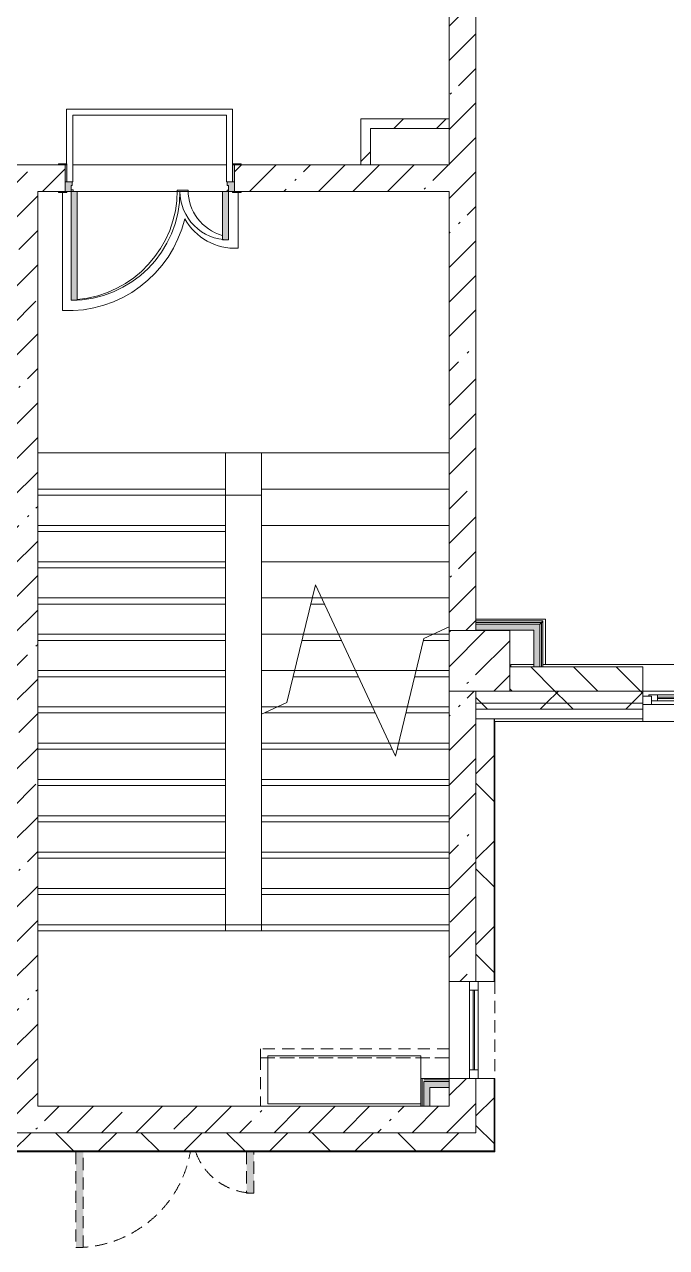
# Model space of a CAD drawing. Header units: millimetres. Extents: x -2911 to 191903, y -8553 to 29000.
# Drawn here: x 131890 to 137195, y -1048 to 9060 of the extents above; entities that cross this region are included whole.
import ezdxf

# ---------------------------------------------------------------- set-up
doc = ezdxf.new("R2010")
doc.units = ezdxf.units.MM
doc.linetypes.add('200_ШТРИХ__ш1_п0_6_', pattern=[160, 100, -60])
for name, color, linetype, lineweight in [('A-DETL-MBND', 7, '200_ШТРИХ__ш1_п0_6_', 9), ('A-GLAZ-1', 7, 'Continuous', 5), ('A-WALL', 7, 'Continuous', 9), ('A-WALL-4', 7, 'Continuous', 5), ('I-WALL-3', 7, 'Continuous', 5), ('S-COLS-2', 7, 'Continuous', 5), ('S-STRS-2', 7, 'Continuous', 5), ('S-STRS-MBND-1', 7, 'Continuous', 5)]:
    doc.layers.add(name, color=color, linetype=linetype, lineweight=lineweight)
for name, color, linetype, lineweight, true_color in [('A-DOOR-1', 7, 'Continuous', 5, 0xaaaaaa), ('A-DOOR-2', 7, 'Continuous', 5, 0xe2e2e2), ('A-DOOR-FRAM-1', 7, 'Continuous', 5, 0xe2e2e2), ('A-DOOR-FRAM-2', 7, 'Continuous', 5, 0xaaaaaa), ('A-FLOR-3', 7, 'Continuous', 5, 0xaaaaaa), ('I-WALL-1', 7, 'Continuous', 5, 0xe7e7e7), ('I-WALL-2', 7, 'Continuous', 9, 0xe7e7e7)]:
    doc.layers.add(name, color=color, linetype=linetype, lineweight=lineweight, true_color=true_color)
pattern_1 = [(45, (59919.87, 0), (-353.5534, 353.5534), []), (135, (59919.87, 0), (-353.5534, -353.5534), [])]
pattern_2 = [(45, (59919.87, 0), (-285.1231, 285.1231), []), (45, (60205, 0), (-285.1231, 285.1231), [504.031, -100.806, 16.764, -84.042])]
pattern_3 = [(45, (59919.87, 0), (-176.7767, 176.7767), [])]
pattern_4 = [(45, (59919.9, 0), (-530.33, 530.33), []), (135, (59919.9, 0), (-530.33, -530.33), [])]

# ---------------------------------------------------------------- blocks, each defined once
blk = doc.blocks.new('BSC_Колонна _Прямоугольная - 500х500-V49-2_5_1_птичка')
at = {"layer": 'S-COLS-2'}
h = blk.add_hatch(dxfattribs=at)
h.set_pattern_fill('FP_71', color=256, style=0, pattern_type=2)
h.set_pattern_definition([(45, (-75730, -3800), (-285.1231, 285.1231), []), (45, (-75444.88, -3800), (-285.1231, 285.1231), [504.031, -100.806, 16.764, -84.042])])
h.paths.add_polyline_path([(-250, -250), (250, -250), (250, 250), (-250, 250), (-250, -99)])
for p, q in [((250, 250), (-250, 250)), ((-250, 250), (-250, -250)), ((250, -250), (250, 250)), ((-250, -250), (250, -250))]:
    blk.add_line(p, q, dxfattribs=at)
blk = doc.blocks.new('110_Дверь_СКБ_2Ст - Д-1 Лестничная клетка EIS60-24319353-2_5_1_птичка')
at = {"layer": 'A-DOOR-2'}
for points in [[(612.5, 1010), (612.5, 110), (662.5, 110), (662.5, 1010)], [(-587.5, 510), (-637.5, 510), (-637.5, 110), (-587.5, 110)], [(712.5, 30), (697.5, 30), (697.5, -110), (712.5, -110)]]:
    blk.add_hatch(color=256, dxfattribs=at).paths.add_polyline_path(points)
h = blk.add_hatch(color=256, dxfattribs=at)
h.paths.add_polyline_path([(712.5, 110), (662.5, 110), (662.5, 60), (652.5, 60), (652.5, 30), (712.5, 30), (712.5, 39.7)])
h.paths.add_polyline_path([(-687.5, 110), (-687.5, 30), (-627.5, 30), (-627.5, 60), (-637.5, 60), (-637.5, 110)])
at = {"layer": 'A-DOOR-FRAM-1'}
for points in [[(-742.5, 118), (-742.5, 110), (-672.5, 110), (-672.5, 118)], [(697.5, 118), (697.5, 110), (767.5, 110), (767.5, 118)], [(-672.5, 30), (-687.5, 30), (-687.5, -110), (-672.5, -110)], [(-672.5, -110), (-742.5, -110), (-742.5, -118), (-672.5, -118)], [(697.5, -110), (697.5, -118), (767.5, -118), (767.5, -110)]]:
    blk.add_hatch(color=256, dxfattribs=at).paths.add_polyline_path(points)
at = {"layer": 'A-DOOR-1'}
for p, q in [((662.5, 1010), (612.5, 1010)), ((612.5, 1010), (612.5, 110)), ((662.5, 110), (662.5, 1010)), ((-637.5, 510), (-637.5, 110)), ((-587.5, 510), (-637.5, 510)), ((-587.5, 110), (-587.5, 510)), ((-637.5, 110), (-587.5, 110)), ((612.5, 110), (662.5, 110))]:
    blk.add_line(p, q, dxfattribs=at)
for centre, radius, start, end in [((662.5, 110), 900, 90, 180), ((-637.5, 110), 400, 360, 90)]:
    blk.add_arc(centre, radius, start, end, dxfattribs=at)
at = {"layer": 'A-DOOR-FRAM-2'}
for p, q in [((-672.5, 118), (-742.5, 118)), ((-742.5, 118), (-742.5, 110)), ((-742.5, 110), (-672.5, 110)), ((-637.5, 110), (-687.5, 110)), ((-687.5, 110), (-687.5, 30)), ((-672.5, 110), (-672.5, 118)), ((-637.5, 60), (-637.5, 110)), ((662.5, 110), (662.5, 60)), ((712.5, 110), (662.5, 110)), ((767.5, 118), (697.5, 118)), ((697.5, 118), (697.5, 110)), ((697.5, 110), (767.5, 110)), ((712.5, 30), (712.5, 110)), ((767.5, 110), (767.5, 118)), ((-687.5, 30), (-627.5, 30)), ((-672.5, 30), (-687.5, 30)), ((-687.5, 30), (-687.5, -110)), ((-672.5, -110), (-672.5, 30)), ((-627.5, 60), (-637.5, 60)), ((-627.5, 30), (-627.5, 60)), ((662.5, 60), (652.5, 60)), ((652.5, 60), (652.5, 30)), ((652.5, 30), (712.5, 30)), ((712.5, 30), (697.5, 30)), ((697.5, 30), (697.5, -110)), ((712.5, -110), (712.5, 30)), ((-672.5, -110), (-742.5, -110)), ((-742.5, -110), (-742.5, -118)), ((-742.5, -118), (-672.5, -118)), ((-687.5, -110), (-672.5, -110)), ((-672.5, -118), (-672.5, -110)), ((697.5, -110), (712.5, -110)), ((767.5, -110), (697.5, -110)), ((697.5, -110), (697.5, -118)), ((697.5, -118), (767.5, -118)), ((767.5, -118), (767.5, -110))]:
    blk.add_line(p, q, dxfattribs=at)
blk = doc.blocks.new('120_Окно_СКБ_1Ст - 120_Окно_СКБ_1Ст 900х2500_h_-19906150-2_5_1_птичка')
at = {"layer": 'A-GLAZ-1'}
for p, q in [((-450, -75), (-450, -5)), ((-450, -5), (-380, -5)), ((450, -5), (-450, -5)), ((-380, -75), (-450, -75)), ((-450, -75), (-400, -75)), ((-380, -75), (-400, -75)), ((-400, -75), (-400, -85)), ((-400, -85), (400, -85)), ((400, -85), (-400, -85)), ((-380, -5), (-380, -75)), ((380, -35), (-380, -35)), ((-380, -35), (-380, -75)), ((-330, -85), (-330, -35)), ((-330, -55), (330, -55)), ((330, -65), (-330, -65)), ((330, -85), (330, -35)), ((380, -75), (380, -5)), ((380, -5), (450, -5)), ((380, -75), (380, -35)), ((450, -75), (380, -75)), ((400, -75), (380, -75)), ((400, -75), (450, -75)), ((400, -85), (400, -75)), ((450, -5), (450, -75))]:
    blk.add_line(p, q, dxfattribs=at)
blk = doc.blocks.new('110_Дверь_СКБ_2Ст_Наружная - ДН-1_л__ Двухстворчатая 1350 х3200 _ЛК_ в свету с верхним остеклением 2-V153-2_5_1_птичка')
at = {"layer": 'A-DETL-MBND'}
for points in [[(754, 869), (694, 869), (694, 79), (754, 79), (754, 169)], [(-656, 419), (-716, 419), (-716, 79), (-656, 79), (-656, 169)]]:
    blk.add_hatch(color=256, dxfattribs=at).paths.add_polyline_path(points)
for p, q in [((754, 869), (694, 869)), ((694, 869), (694, 79)), ((754, 79), (754, 869)), ((-716, 419), (-716, 79)), ((-656, 419), (-716, 419)), ((-656, 79), (-656, 419))]:
    blk.add_line(p, q, dxfattribs=at)
for centre, radius, start, end in [((754, -91), 960, 90, 169.737), ((-716, -91), 510, 19.5984, 90)]:
    blk.add_arc(centre, radius, start, end, dxfattribs=at)
blk = doc.blocks.new('120_Окно_СКБ_1Ст - 120_Окно_СКБ_1Ст 800х2500 EI30-23532001-2_5_1_птичка')
at = {"layer": 'A-GLAZ-1'}
for p, q in [((-400, -127), (-400, -57)), ((-400, -57), (-330, -57)), ((400, -57), (-400, -57)), ((-330, -57), (-330, -127)), ((330, -87), (-330, -87)), ((330, -97), (-330, -97)), ((330, -127), (330, -57)), ((330, -57), (400, -57)), ((400, -57), (400, -127)), ((-330, -127), (-400, -127)), ((-400, -127), (400, -127)), ((400, -127), (330, -127))]:
    blk.add_line(p, q, dxfattribs=at)
blk = doc.blocks.new('Зашивка приборов отопления27 - Зашивка приборов отопления-33322407-2_5_1_птичка')
at = {"layer": 'A-DETL-MBND'}
for p, q in [((75480, 595), (73920, 595)), ((73920, 595), (73920, 520)), ((73920, 520), (73920, 120)), ((75480, 520), (73920, 520)), ((73920, 520), (73920, 120)), ((73920, 520), (75480, 520)), ((75480, 520), (75480, 595)), ((75480, 350), (75480, 520))]:
    blk.add_line(p, q, dxfattribs=at)

msp = doc.modelspace()

# ---------------------------------------------------------------- hatches: boundary and pattern name
at = {"layer": 'A-WALL-4'}
h = msp.add_hatch(dxfattribs=at)
h.set_pattern_fill('FP_86', color=256, style=0, pattern_type=2)
h.set_pattern_definition([(135, (59919.87, 0), (-176.7767, -176.7767), [])])
h.paths.add_polyline_path([(139999.9, 3550), (140269.9, 3550), (140269.9, 3750), (139999.9, 3750), (139999.9, 3701.2)])
h.paths.add_polyline_path([(139099.9, 3550), (139099.9, 3750), (137899.9, 3750), (137899.9, 3550), (138543.4, 3550)])
h.paths.add_polyline_path([(136999.9, 3550), (136999.9, 3750), (135899.9, 3750), (135899.9, 3550), (136688.3, 3550)])
h = msp.add_hatch(dxfattribs=at)
h.set_pattern_fill('FP_76', color=256, style=0, pattern_type=2)
h.set_pattern_definition(pattern_1)
h.paths.add_polyline_path([(141325.9, 3450), (141339.9, 3450), (141339.9, 3550), (139999.9, 3550), (139999.9, 3450), (140398.4, 3450)])
h.paths.add_polyline_path([(144039.9, 3450), (144619.9, 3450), (144619.9, 3550), (144039.9, 3550)])
h.paths.add_polyline_path([(135899.9, 3450), (136999.9, 3450), (136999.9, 3550), (135619.9, 3550), (135619.9, 3450), (135760.8, 3450)])
h.paths.add_polyline_path([(137899.9, 3450), (139099.9, 3450), (139099.9, 3550), (137899.9, 3550)])
h = msp.add_hatch(dxfattribs=at)
h.set_pattern_fill('FP_76', color=256, style=0, pattern_type=2)
h.set_pattern_definition(pattern_1)
h.paths.add_polyline_path([(144719.9, 3400), (144719.9, 3450), (144039.9, 3450), (144039.9, 3400), (144619.9, 3400)])
h.paths.add_polyline_path([(136688.3, 3400), (136999.9, 3400), (136999.9, 3450), (135619.9, 3450), (135619.9, 3400), (135760.8, 3400)])
h.paths.add_polyline_path([(137899.9, 3400), (139099.9, 3400), (139099.9, 3450), (137899.9, 3450)])
h.paths.add_polyline_path([(141325.9, 3400), (141339.9, 3400), (141339.9, 3450), (139999.9, 3450), (139999.9, 3400), (140398.4, 3400)])
h = msp.add_hatch(dxfattribs=at)
h.set_pattern_fill('FP_76', color=256, style=0, pattern_type=2)
h.set_pattern_definition(pattern_1)
h.paths.add_polyline_path([(135619.9, -250), (135769.9, -250), (135769.9, 350), (135619.9, 350), (135619.9, -100)])
h.paths.add_polyline_path([(135769.9, 1150), (135769.9, 3320), (135619.9, 3320), (135619.9, 1150)])
h = msp.add_hatch(dxfattribs=at)
h.set_pattern_fill('FP_76', color=256, style=0, pattern_type=2)
h.set_pattern_definition(pattern_1)
h.paths.add_polyline_path([(135619.9, -250), (135619.9, -100), (131479.9, -100), (131479.9, -250), (134833.3, -250)])
h.paths.add_polyline_path([(129268.2, -250), (130579.9, -250), (130579.9, -100), (126979.9, -100), (126979.9, -250), (127413.1, -250)])
h.paths.add_polyline_path([(117979.9, -250), (118729.9, -250), (118729.9, -100), (117979.9, -100)])
h.paths.add_polyline_path([(116829.9, -250), (117079.9, -250), (117079.9, -100), (116329.9, -100), (116329.9, -250), (116746.7, -250)])
h.paths.add_polyline_path([(120829.9, -250), (121979.9, -250), (121979.9, -100), (120829.9, -100)])
h.paths.add_polyline_path([(125079.9, -250), (126079.9, -250), (126079.9, -100), (125079.9, -100)])
h.paths.add_polyline_path([(103329.9, -250), (103956.2, -250), (103956.2, -100), (102579.9, -100), (102579.9, -250), (103297.6, -250)])
h.paths.add_polyline_path([(111829.9, -250), (113229.9, -250), (113229.9, -100), (111829.9, -100)])
h.paths.add_polyline_path([(108729.9, -250), (108729.9, -100), (107329.9, -100), (107329.9, -250), (107935.2, -250)])
h.paths.add_polyline_path([(104856.2, -250), (105229.9, -250), (105229.9, -100), (104856.2, -100)])
h.paths.add_polyline_path([(98679.9, -250), (99479.9, -250), (99479.9, -100), (98679.9, -100), (98679.9, -176.4)])
at = {"layer": 'I-WALL-1'}
for points in [[(136099.3, 4055), (136149.3, 4055), (136149.3, 4105), (135619.9, 4105), (135619.9, 4055), (135760.8, 4055)], [(136149.3, 3750), (136149.3, 4055), (136099.3, 4055), (136099.3, 3750)], [(135399.9, 275), (135399.9, 325), (135239.9, 325), (135239.9, 275)]]:
    msp.add_hatch(color=256, dxfattribs=at).paths.add_polyline_path(points)
at = {"layer": 'I-WALL-2'}
msp.add_hatch(color=256, dxfattribs=at).paths.add_polyline_path([(135189.9, 120), (135239.9, 120), (135239.9, 325), (135189.9, 325), (135189.9, 230.5)])
at = {"layer": 'I-WALL-3'}
h = msp.add_hatch(dxfattribs=at)
h.set_pattern_fill('FP_84', color=256, style=0, pattern_type=2)
h.set_pattern_definition(pattern_2)
h.paths.add_polyline_path([(135399.9, 7900), (135619.9, 7900), (135619.9, 9352.3), (135399.9, 9352.3), (135399.9, 8200)])
h.paths.add_polyline_path([(135399.9, 10792.3), (135619.9, 10792.3), (135619.9, 10900), (135399.9, 10900)])
h = msp.add_hatch(dxfattribs=at)
h.set_pattern_fill('FP_88', color=256, style=0, pattern_type=2)
h.set_pattern_definition(pattern_3)
h.paths.add_polyline_path([(134749.9, 7900), (134749.9, 8280), (134669.9, 8280), (134669.9, 7900)])
h = msp.add_hatch(dxfattribs=at)
h.set_pattern_fill('FP_88', color=256, style=0, pattern_type=2)
h.set_pattern_definition(pattern_3)
h.paths.add_polyline_path([(135399.9, 8200), (135399.9, 8280), (134749.9, 8280), (134749.9, 8200), (134833.3, 8200)])
h = msp.add_hatch(dxfattribs=at)
h.set_pattern_fill('FP_84', color=256, style=0, pattern_type=2)
h.set_pattern_definition(pattern_2)
h.paths.add_polyline_path([(131999.9, 120), (131999.9, 7900), (131779.9, 7900), (131779.9, 120)])
h = msp.add_hatch(dxfattribs=at)
h.set_pattern_fill('FP_84', color=256, style=0, pattern_type=2)
h.set_pattern_definition(pattern_2)
h.paths.add_polyline_path([(133679.9, 7680), (135399.9, 7680), (135399.9, 7900), (133624.9, 7900), (133624.9, 7680)])
h.paths.add_polyline_path([(132050.7, 7680), (132224.9, 7680), (132224.9, 7900), (131999.9, 7900), (131999.9, 7680)])
h = msp.add_hatch(dxfattribs=at)
h.set_pattern_fill('FP_84', color=256, style=0, pattern_type=2)
h.set_pattern_definition(pattern_2)
h.paths.add_polyline_path([(135399.9, -100), (135619.9, -100), (135619.9, 350), (135399.9, 350), (135399.9, 120)])
h.paths.add_polyline_path([(135619.9, 1150), (135619.9, 3550), (135399.9, 3550), (135399.9, 1150)])
h.paths.add_polyline_path([(135619.9, 4050), (135619.9, 7900), (135399.9, 7900), (135399.9, 4050), (135582.2, 4050)])
h = msp.add_hatch(dxfattribs=at)
h.set_pattern_fill('FP_188', color=256, style=0, pattern_type=2)
h.set_pattern_definition(pattern_4)
h.paths.add_polyline_path([(136161.8, 4117.5), (136174.3, 4117.5), (136174.3, 4130), (135619.9, 4130), (135619.9, 4117.5), (135760.8, 4117.5)])
h = msp.add_hatch(dxfattribs=at)
h.set_pattern_fill('FP_188', color=256, style=0, pattern_type=2)
h.set_pattern_definition(pattern_4)
h.paths.add_polyline_path([(136149.3, 4105), (136161.8, 4105), (136161.8, 4117.5), (135619.9, 4117.5), (135619.9, 4105), (135760.8, 4105)])
h = msp.add_hatch(dxfattribs=at)
h.set_pattern_fill('FP_188', color=256, style=0, pattern_type=2)
h.set_pattern_definition(pattern_4)
h.paths.add_polyline_path([(136149.3, 3750), (136161.8, 3750), (136161.8, 4105), (136149.3, 4105), (136149.3, 4055)])
h = msp.add_hatch(dxfattribs=at)
h.set_pattern_fill('FP_188', color=256, style=0, pattern_type=2)
h.set_pattern_definition(pattern_4)
h.paths.add_polyline_path([(136161.8, 3750), (136174.3, 3750), (136174.3, 4117.5), (136161.8, 4117.5), (136161.8, 4055)])
h = msp.add_hatch(dxfattribs=at)
h.set_pattern_fill('FP_84', color=256, style=0, pattern_type=2)
h.set_pattern_definition(pattern_2)
h.paths.add_polyline_path([(135399.9, -100), (135399.9, 120), (131779.9, 120), (131779.9, -100), (134833.3, -100)])

# ---------------------------------------------------------------- linework, layer by layer
at = {"layer": 'A-DETL-MBND'}
for p, q in [((135399.9, 595), (135399.9, 1150)), ((135777.9, 1150), (135777.9, 350))]:
    msp.add_line(p, q, dxfattribs=at)
at = {"layer": 'A-FLOR-3'}
for p, q in [((132238.2, 8360.1), (132238.2, 7908)), ((133608.2, 8360.1), (132238.2, 8360.1)), ((132288.2, 7760.1), (132288.2, 8310.1)), ((132288.2, 8310.1), (133558.2, 8310.1)), ((133558.2, 8310.1), (133558.2, 7760.1)), ((133608.2, 7760.1), (133608.2, 8360.1)), ((132239.9, 7760.1), (132288.2, 7760.1)), ((132293.4, 7692.1), (132274.9, 7692.1)), ((132293.4, 7680), (132293.4, 7692.1)), ((133242.4, 7690.6), (133152.8, 7690.6)), ((133558.2, 7760.1), (133608.2, 7760.1)), ((133574.9, 7689.1), (133565, 7689.1)), ((133565, 7689.1), (133565, 7680)), ((132203.6, 7672), (132203.6, 6695.1)), ((133654.4, 7210.5), (133654.4, 7672)), ((133549.9, 5170), (133849.9, 5170)), ((135619.9, 4145), (136194.3, 4145)), ((136194.3, 4145), (136194.3, 3770)), ((133899.9, 536), (133899.9, 140)), ((135164.9, 536), (133899.9, 536)), ((135164.9, 350), (135164.9, 536)), ((133899.9, 140), (135164.9, 140))]:
    msp.add_line(p, q, dxfattribs=at)
for centre, radius, start, end in [((132247.8, 7689.1), 905, 274.89327, 0.09571), ((133632.2, 7690.6), 389.8, 180, 253.95631), ((132247.8, 7689.1), 995, 267.45356, 346.31888), ((133632, 7689.1), 479.2, 209.41362, 272.67589)]:
    msp.add_arc(centre, radius, start, end, dxfattribs=at)
at = {"layer": 'A-WALL'}
for p, q in [((135399.9, 8200), (135399.9, 8280)), ((134669.9, 7900), (134749.9, 7900)), ((136161.8, 4117.5), (135619.9, 4117.5)), ((136149.3, 4105), (135619.9, 4105)), ((136149.3, 3750), (136149.3, 4105)), ((136161.8, 3750), (136161.8, 4117.5)), ((136999.9, 3550), (135899.9, 3550)), ((135619.9, 3450), (136999.9, 3450)), ((135619.9, 3400), (136999.9, 3400)), ((135619.9, 3320), (136999.9, 3320)), ((135619.9, 1150), (135619.9, 3320)), ((135769.9, 1150), (135769.9, 3320)), ((135772.9, 1150), (135772.9, 3320)), ((135777.9, 3300), (135772.9, 3300)), ((135177.4, 120), (135177.4, 350)), ((135399.9, 337.5), (135189.9, 337.5)), ((135189.9, 120), (135189.9, 325)), ((135399.9, 325), (135189.9, 325)), ((135399.9, 275), (135399.9, 350)), ((135619.9, 350), (135619.9, -100)), ((135769.9, -250), (135769.9, 350)), ((135772.9, -253), (135772.9, 350)), ((135164.9, 120), (135239.9, 120)), ((135399.9, -100), (131479.9, -100)), ((131479.9, -250), (135769.9, -250)), ((131479.9, -253), (135772.9, -253))]:
    msp.add_line(p, q, dxfattribs=at)
at = {"layer": 'A-WALL-4'}
for p, q in [((136999.9, 3750), (135899.9, 3750)), ((136999.9, 3300), (136999.9, 3750)), ((136999.9, 3550), (137899.9, 3550)), ((135777.9, 3300), (144849.9, 3300)), ((135777.9, 1150), (135777.9, 3300)), ((135619.9, 1150), (135777.9, 1150)), ((135777.9, 350), (135619.9, 350)), ((135777.9, -258), (135777.9, 350)), ((135619.9, -100), (135399.9, -100)), ((126079.9, -258), (135777.9, -258))]:
    msp.add_line(p, q, dxfattribs=at)
at = {"layer": 'I-WALL-3'}
for p, q in [((135619.9, 4050), (135619.9, 10900)), ((135399.9, 9352.3), (135399.9, 8280)), ((134669.9, 8280), (134669.9, 7900)), ((135399.9, 8280), (134669.9, 8280)), ((134749.9, 7900), (134749.9, 8200)), ((134749.9, 8200), (135399.9, 8200)), ((135399.9, 8200), (135399.9, 7900)), ((132169.9, 7900), (131779.9, 7900)), ((132288.2, 7900), (133558.2, 7900)), ((134669.9, 7900), (133679.9, 7900)), ((135399.9, 7900), (134749.9, 7900)), ((131999.9, 120), (131999.9, 7680)), ((131999.9, 7680), (132169.9, 7680)), ((133152.2, 7680), (132324.9, 7680)), ((133524.9, 7680), (133243.4, 7680)), ((133679.9, 7680), (135399.9, 7680)), ((135399.9, 7680), (135399.9, 4050)), ((136174.3, 4130), (135619.9, 4130)), ((135619.9, 4055), (136099.3, 4055)), ((136099.3, 4055), (136099.3, 3750)), ((136174.3, 3750), (136174.3, 4130)), ((135909.9, 3770), (136099.3, 3770)), ((135909.9, 3770), (135909.9, 3750)), ((136099.3, 3750), (136174.3, 3750)), ((136173.4, 3770), (140269.9, 3770)), ((135399.9, 3550), (135399.9, 1150)), ((135619.9, 3320), (135619.9, 3550)), ((135399.9, 1150), (135619.9, 1150)), ((135164.9, 350), (135164.9, 120)), ((135239.9, 350), (135164.9, 350)), ((135619.9, 350), (135239.9, 350)), ((135239.9, 120), (135239.9, 275)), ((135239.9, 275), (135399.9, 275)), ((135399.9, 275), (135399.9, 120)), ((135164.9, 120), (131999.9, 120)), ((135399.9, 120), (135239.9, 120))]:
    msp.add_line(p, q, dxfattribs=at)
at = {"layer": 'S-STRS-2'}
for p, q in [((133152.2, 7680), (132324.9, 7680)), ((133524.9, 7680), (133243.4, 7680)), ((133549.9, 5520), (133849.9, 5520)), ((133549.9, 5169.7), (133549.9, 5520)), ((135399.9, 5520), (133849.9, 5520)), ((133849.9, 5520), (133849.9, 5220)), ((135399.9, 5520), (133849.9, 5520)), ((131999.9, 5169.7), (133549.9, 5169.7)), ((131999.9, 5169.7), (133549.9, 5169.7)), ((133549.9, 4869.7), (133549.9, 5169.7)), ((133849.9, 5220), (133849.9, 4920)), ((135399.9, 5220), (133849.9, 5220)), ((135399.9, 5220), (133849.9, 5220)), ((131999.9, 4869.7), (133549.9, 4869.7)), ((131999.9, 4869.7), (133549.9, 4869.7)), ((133549.9, 4569.7), (133549.9, 4869.7)), ((133849.9, 4920), (133849.9, 4620)), ((135399.9, 4920), (133849.9, 4920)), ((135399.9, 4920), (133849.9, 4920)), ((131999.9, 4569.7), (133549.9, 4569.7)), ((131999.9, 4569.7), (133549.9, 4569.7)), ((133549.9, 4269.7), (133549.9, 4569.7)), ((133849.9, 4620), (133849.9, 4320)), ((135399.9, 4620), (133849.9, 4620)), ((135399.9, 4620), (133849.9, 4620)), ((131999.9, 4269.7), (133549.9, 4269.7)), ((131999.9, 4269.7), (133549.9, 4269.7)), ((133549.9, 3969.7), (133549.9, 4269.7)), ((133849.9, 4320), (133849.9, 4020)), ((134268.4, 4320), (133849.9, 4320)), ((134268.4, 4320), (133849.9, 4320)), ((134368.5, 4269.7), (134256.2, 4269.7)), ((134368.5, 4269.7), (134256.2, 4269.7)), ((135399.9, 4320), (134345.1, 4320)), ((135399.9, 4320), (134345.1, 4320)), ((131999.9, 3969.7), (133549.9, 3969.7)), ((131999.9, 3969.7), (133549.9, 3969.7)), ((133549.9, 3669.7), (133549.9, 3969.7)), ((133849.9, 4020), (133849.9, 3720)), ((134195.5, 4020), (133849.9, 4020)), ((134195.5, 4020), (133849.9, 4020)), ((134508.4, 3969.7), (134183.3, 3969.7)), ((134508.4, 3969.7), (134183.3, 3969.7)), ((135268.2, 4020), (134485, 4020)), ((135268.2, 4020), (134485, 4020)), ((135399.9, 3969.7), (135187.8, 3969.7)), ((135399.9, 3969.7), (135187.8, 3969.7)), ((131999.9, 3669.7), (133549.9, 3669.7)), ((131999.9, 3669.7), (133549.9, 3669.7)), ((133549.9, 3369.7), (133549.9, 3669.7)), ((133849.9, 3720), (133849.9, 3420)), ((134122.6, 3720), (133849.9, 3720)), ((134122.6, 3720), (133849.9, 3720)), ((134648.3, 3669.7), (134110.4, 3669.7)), ((134648.3, 3669.7), (134110.4, 3669.7)), ((135127.1, 3720), (134624.9, 3720)), ((135127.1, 3720), (134624.9, 3720)), ((135399.9, 3669.7), (135114.9, 3669.7)), ((135399.9, 3669.7), (135114.9, 3669.7)), ((131999.9, 3369.7), (133549.9, 3369.7)), ((131999.9, 3369.7), (133549.9, 3369.7)), ((133549.9, 3069.7), (133549.9, 3369.7)), ((133849.9, 3420), (133849.9, 3358.6)), ((133981.5, 3420), (133849.9, 3420)), ((133981.5, 3420), (133849.9, 3420)), ((133849.9, 3358.6), (133849.9, 3069.7)), ((134788.2, 3369.7), (133873.7, 3369.7)), ((134788.2, 3369.7), (133873.7, 3369.7)), ((135054.2, 3420), (134764.8, 3420)), ((135054.2, 3420), (134764.8, 3420)), ((135399.9, 3369.7), (135042, 3369.7)), ((135399.9, 3369.7), (135042, 3369.7)), ((131999.9, 3069.7), (133549.9, 3069.7)), ((131999.9, 3069.7), (133549.9, 3069.7)), ((133549.9, 2769.7), (133549.9, 3069.7)), ((133849.9, 3069.7), (133849.9, 2769.7)), ((134928.1, 3069.7), (133849.9, 3069.7)), ((134928.1, 3069.7), (133849.9, 3069.7)), ((134981.3, 3120), (134904.7, 3120)), ((134981.3, 3120), (134904.7, 3120)), ((135399.9, 3069.7), (134969.1, 3069.7)), ((135399.9, 3069.7), (134969.1, 3069.7)), ((131999.9, 2769.7), (133549.9, 2769.7)), ((131999.9, 2769.7), (133549.9, 2769.7)), ((133549.9, 2469.7), (133549.9, 2769.7)), ((133849.9, 2769.7), (133849.9, 2469.7)), ((135399.9, 2769.7), (133849.9, 2769.7)), ((135399.9, 2769.7), (133849.9, 2769.7)), ((131999.9, 2469.7), (133549.9, 2469.7)), ((131999.9, 2469.7), (133549.9, 2469.7)), ((133549.9, 2169.7), (133549.9, 2469.7)), ((133849.9, 2469.7), (133849.9, 2169.7)), ((135399.9, 2469.7), (133849.9, 2469.7)), ((135399.9, 2469.7), (133849.9, 2469.7)), ((131999.9, 2169.7), (133549.9, 2169.7)), ((131999.9, 2169.7), (133549.9, 2169.7)), ((133549.9, 1869.7), (133549.9, 2169.7)), ((133849.9, 2169.7), (133849.9, 1869.7)), ((135399.9, 2169.7), (133849.9, 2169.7)), ((135399.9, 2169.7), (133849.9, 2169.7)), ((131999.9, 1869.7), (133549.9, 1869.7)), ((131999.9, 1869.7), (133549.9, 1869.7)), ((133549.9, 1569.7), (133549.9, 1869.7)), ((133849.9, 1869.7), (133849.9, 1569.7)), ((135399.9, 1869.7), (133849.9, 1869.7)), ((135399.9, 1869.7), (133849.9, 1869.7)), ((131999.9, 1569.7), (133549.9, 1569.7)), ((131999.9, 1569.7), (133549.9, 1569.7)), ((133849.9, 1569.7), (133549.9, 1569.7)), ((135399.9, 1569.7), (133849.9, 1569.7)), ((135399.9, 1569.7), (133849.9, 1569.7))]:
    msp.add_line(p, q, dxfattribs=at)
at = {"layer": 'S-STRS-MBND-1'}
for p, q in [((135399.9, 7680), (131999.9, 7680)), ((131999.9, 7680), (131999.9, 5520)), ((135399.9, 5520), (135399.9, 7680)), ((131999.9, 5520), (133549.9, 5520)), ((131999.9, 1620), (131999.9, 5520)), ((131999.9, 5520), (133549.9, 5520)), ((133549.9, 5520), (135399.9, 5520)), ((133549.9, 1620), (133549.9, 5520)), ((131999.9, 5220), (133549.9, 5220)), ((131999.9, 5220), (133549.9, 5220)), ((131999.9, 4920), (133549.9, 4920)), ((131999.9, 4920), (133549.9, 4920)), ((131999.9, 4620), (133549.9, 4620)), ((131999.9, 4620), (133549.9, 4620)), ((134058.4, 3455.9), (134294.7, 4428.1)), ((134294.7, 4428.1), (134955, 3011.9)), ((131999.9, 4320), (133549.9, 4320)), ((131999.9, 4320), (133549.9, 4320)), ((134345.1, 4320), (134268.4, 4320)), ((134345.1, 4320), (134268.4, 4320)), ((135191.3, 3984.1), (135399.9, 4081.4)), ((131999.9, 4020), (133549.9, 4020)), ((131999.9, 4020), (133549.9, 4020)), ((134485, 4020), (134195.5, 4020)), ((134485, 4020), (134195.5, 4020)), ((134955, 3011.9), (135191.3, 3984.1)), ((135399.9, 4020), (135268.2, 4020)), ((135399.9, 4020), (135268.2, 4020)), ((131999.9, 3720), (133549.9, 3720)), ((131999.9, 3720), (133549.9, 3720)), ((134624.9, 3720), (134122.6, 3720)), ((134624.9, 3720), (134122.6, 3720)), ((135399.9, 3720), (135127.1, 3720)), ((135399.9, 3720), (135127.1, 3720)), ((133849.9, 3358.6), (134058.4, 3455.9)), ((131999.9, 3420), (133549.9, 3420)), ((131999.9, 3420), (133549.9, 3420)), ((133849.9, 3358.6), (133849.9, 1620)), ((134764.8, 3420), (133981.5, 3420)), ((134764.8, 3420), (133981.5, 3420)), ((135399.9, 3420), (135054.2, 3420)), ((135399.9, 3420), (135054.2, 3420)), ((135399.9, 3420), (135399.9, 1620)), ((131999.9, 3120), (133549.9, 3120)), ((131999.9, 3120), (133549.9, 3120)), ((134904.7, 3120), (133849.9, 3120)), ((134904.7, 3120), (133849.9, 3120)), ((135399.9, 3120), (134981.3, 3120)), ((135399.9, 3120), (134981.3, 3120)), ((131999.9, 2820), (133549.9, 2820)), ((131999.9, 2820), (133549.9, 2820)), ((135399.9, 2820), (133849.9, 2820)), ((135399.9, 2820), (133849.9, 2820)), ((131999.9, 2520), (133549.9, 2520)), ((131999.9, 2520), (133549.9, 2520)), ((135399.9, 2520), (133849.9, 2520)), ((135399.9, 2520), (133849.9, 2520)), ((131999.9, 2220), (133549.9, 2220)), ((131999.9, 2220), (133549.9, 2220)), ((135399.9, 2220), (133849.9, 2220)), ((135399.9, 2220), (133849.9, 2220)), ((131999.9, 1920), (133549.9, 1920)), ((131999.9, 1920), (133549.9, 1920)), ((135399.9, 1920), (133849.9, 1920)), ((135399.9, 1920), (133849.9, 1920)), ((131999.9, 1620), (131999.9, 120)), ((131999.9, 1620), (133549.9, 1620)), ((131999.9, 1620), (133549.9, 1620)), ((133849.9, 1620), (133549.9, 1620)), ((135399.9, 1620), (133849.9, 1620)), ((135399.9, 1620), (133849.9, 1620)), ((135399.9, 120), (135399.9, 1620)), ((131999.9, 120), (135399.9, 120))]:
    msp.add_line(p, q, dxfattribs=at)

# ---------------------------------------------------------------- block references
at = {"layer": 'A-DETL-MBND'}
msp.add_blockref('Зашивка приборов отопления27 - Зашивка приборов отопления-33322407-2_5_1_птичка', (59919.9, 0), dxfattribs=at)
at = {"layer": 'A-DETL-MBND', "rotation": 180}
msp.add_blockref('110_Дверь_СКБ_2Ст_Наружная - ДН-1_л__ Двухстворчатая 1350 х3200 _ЛК_ в свету с верхним остеклением 2-V153-2_5_1_птичка', (133069.4, -179), dxfattribs=at)
at = {"layer": 'A-DOOR-1', "rotation": 180}
msp.add_blockref('110_Дверь_СКБ_2Ст - Д-1 Лестничная клетка EIS60-24319353-2_5_1_птичка', (132937.4, 7790), dxfattribs=at)
at = {"layer": 'A-GLAZ-1'}
for name, p, rotation in [('120_Окно_СКБ_1Ст - 120_Окно_СКБ_1Ст 900х2500_h_-19906150-2_5_1_птичка', (137449.9, 3435), 180), ('120_Окно_СКБ_1Ст - 120_Окно_СКБ_1Ст 800х2500 EI30-23532001-2_5_1_птичка', (135694.9, 750), 270)]:
    msp.add_blockref(name, p, dxfattribs=dict(at, rotation=rotation))
at = {"layer": 'S-COLS-2'}
msp.add_blockref('BSC_Колонна _Прямоугольная - 500х500-V49-2_5_1_птичка', (135649.9, 3800), dxfattribs=at)

doc.saveas('drawing.dxf')
